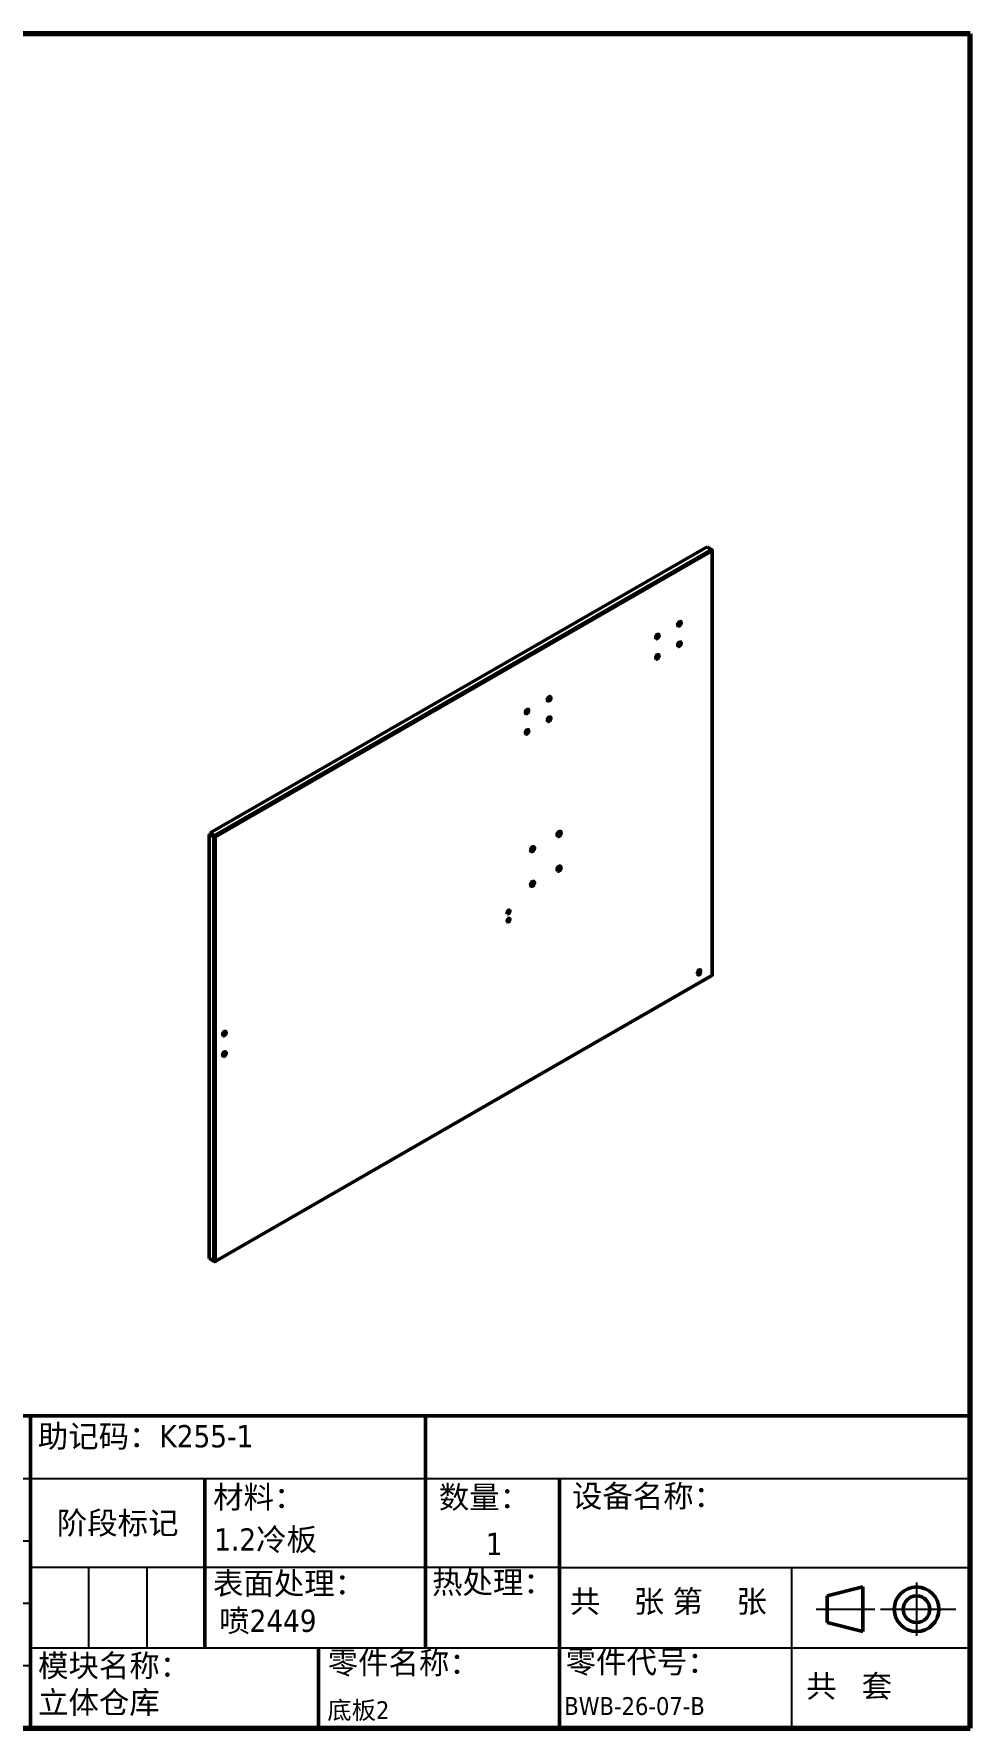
# Model space of a CAD drawing. Header units: millimetres. Extents: x 143 to 4100, y 143 to 2857.
# Drawn here: x 2601 to 4100, y 143 to 2857 of the extents above; entities that cross this region are included whole.
import ezdxf
from ezdxf.enums import TextEntityAlignment as Align

# ---------------------------------------------------------------- set-up
doc = ezdxf.new("R2010")
doc.units = ezdxf.units.MM
doc.header["$LTSCALE"] = 14.285714
for name, color, linetype, lineweight in [('可见 (ISO)', 7, 'Continuous', 50), ('可见窄的 (ISO)', 7, 'Continuous', 35), ('图框 (ISO)', 7, 'Continuous', 70), ('标题 (ISO)', 7, 'Continuous', 50), ('符号 (ISO)', 7, 'Continuous', 25)]:
    doc.layers.add(name, color=color, linetype=linetype, lineweight=lineweight)
doc.styles.add('文本样式19', font='tahoma.ttf')
doc.styles.add('文本样式91', font='tahoma.ttf')
doc.styles.add('注释文本 (ISO)', font='tahoma.ttf')

# ---------------------------------------------------------------- blocks, each defined once
blk = doc.blocks.new('图框 A3-A4')
at = {"layer": '图框 (ISO)'}
for p, q in [((287, 200), (10, 200)), ((10, 200), (10, 10)), ((287, 10), (287, 200)), ((10, 10), (287, 10))]:
    blk.add_line(p, q, dxfattribs=at)
blk = doc.blocks.new('标题栏 GB1')
at = {"layer": '标题 (ISO)'}
for p, q in [((194.57, 65.23), (194.57, 72.23)), ((194.57, 72.23), (378.57, 72.23)), ((206.57, 65.23), (206.57, 72.23)), ((222.57, 65.23), (222.57, 72.23)), ((234.57, 65.23), (234.57, 72.23)), ((250.57, 65.23), (250.57, 72.23)), ((262.57, 65.23), (262.57, 72.23)), ((273.31, 65.23), (273.31, 72.23)), ((317.57, 65.23), (317.57, 72.23)), ((378.57, 72.23), (378.57, 65.23)), ((194.57, 37.23), (194.57, 65.23)), ((206.57, 37.23), (206.57, 65.23)), ((222.57, 44.23), (222.57, 65.23)), ((234.57, 37.23), (234.57, 65.23)), ((250.57, 37.23), (250.57, 65.23)), ((262.57, 37.23), (262.57, 65.23)), ((273.31, 65.23), (273.31, 37.23)), ((317.57, 55.23), (317.57, 65.23)), ((378.57, 65.23), (378.57, 37.23)), ((317.57, 55.23), (317.57, 46.23)), ((366.57, 53.06), (362.57, 52.06)), ((362.57, 52.06), (362.57, 49.06)), ((366.57, 48.06), (366.57, 53.06)), ((362.57, 49.06), (366.57, 48.06)), ((305.57, 46.23), (305.57, 37.23)), ((222.57, 44.23), (222.57, 37.23)), ((378.57, 37.23), (194.57, 37.23))]:
    blk.add_line(p, q, dxfattribs=at)
at = {"layer": '标题 (ISO)', "lineweight": 25}
for p, q in [((194.57, 65.23), (273.31, 65.23)), ((273.31, 65.23), (378.57, 65.23)), ((194.57, 58.23), (273.31, 58.23)), ((332.57, 55.23), (273.31, 55.23)), ((279.81, 55.23), (279.81, 46.23)), ((286.31, 55.23), (286.31, 46.23)), ((332.57, 55.23), (378.57, 55.23)), ((358.57, 55.23), (358.57, 46.23)), ((372.58, 53.56), (372.58, 47.56)), ((194.57, 51.23), (273.31, 51.23)), ((361.32, 50.56), (367.88, 50.56)), ((368.55, 50.56), (370.07, 50.56)), ((370.07, 50.56), (376.97, 50.56)), ((273.31, 46.23), (378.57, 46.23)), ((358.57, 46.23), (358.57, 37.23)), ((194.57, 44.23), (273.31, 44.23))]:
    blk.add_line(p, q, dxfattribs=at)
at = {"layer": '标题 (ISO)', "lineweight": 50}
for p, q in [((292.81, 65.23), (292.81, 46.23)), ((332.57, 65.23), (332.57, 37.23))]:
    blk.add_line(p, q, dxfattribs=at)
at = {"layer": '标题 (ISO)'}
for radius in [2.5, 1.5]:
    blk.add_circle((372.57, 50.56), radius, dxfattribs=at)
at = {"layer": '标题 (ISO)', "style": '注释文本 (ISO)'}
blk.add_text('阶段标记', height=2.5, dxfattribs=at).set_placement((283.06, 60.23), align=Align.MIDDLE_CENTER)
at = {"layer": '标题 (ISO)', "char_height": 2.5, "style": '注释文本 (ISO)'}
for s, insert, attachment_point in [('\\fTahoma|b0|i0;设计', (195.38, 70.83), 1), ('\\fTahoma|b0|i0;标准化', (234.57, 71.28), 1), ('助记码：K255-1', (274.11, 71.21), 1), ('\\fTahoma|b0|i0;绘图', (195.35, 64.28), 1), ('\\fTahoma|b0|i0;材料：', (293.76, 64.39), 1), ('\\fTahoma|b0|i0;数量：', (319.04, 64.37), 1), ('\\fTahoma|b0|i0;设备名称：', (333.96, 64.5), 1), ('\\fTahoma|b0|i0;审核', (195.48, 57.07), 1), ('\\fTahoma|b0|i0;热处理：', (318.29, 54.82), 1), ('\\fTahoma|b0|i0;零件名称：', (306.59, 45.8), 1), ('\\fTahoma|b0|i0;零件代号：', (333.25, 45.9), 1), ('\\fTahoma|b0|i0;批准', (242.57, 40.73), 5)]:
    blk.add_mtext(s, dxfattribs=dict(at, insert=insert, attachment_point=attachment_point))
at = {"layer": '标题 (ISO)', "char_height": 2.5, "attachment_point": 1, "style": '注释文本 (ISO)'}
for s, insert, width in [('\\fTahoma|b0|i0;表面处理：', (293.74, 54.71), 17.19), ('共    张 第    张', (333.72, 52.69), 27.2374), ('\\fTahoma|b0|i0;工艺', (195.45, 42.85), 6.876), ('\\fTahoma|b0|i0;  共   套', (358.32, 43.18), 17.7919)]:
    blk.add_mtext(s, dxfattribs=dict(at, insert=insert, width=width))
at = {"layer": '标题 (ISO)', "insert": (274.14, 45.48), "char_height": 2.5, "attachment_point": 1, "line_spacing_factor": 0.987884, "style": '注释文本 (ISO)'}
blk.add_mtext('模块名称：\\P立体仓库', dxfattribs=at)
at = {"layer": '标题 (ISO)'}
for tag, p, height, style in [('材料_001', (293.88, 57.13), 2.5, '注释文本 (ISO)'), ('零件代号_001', (306.55, 38.24), 2, '文本样式91'), ('描述_001', (333.1, 38.7), 2, '文本样式91')]:
    blk.add_attdef(tag, p, '', height=height, dxfattribs=dict(at, style=style))
at = {"layer": '标题 (ISO)', "style": '文本样式91'}
blk.add_attdef('热处理', text='', height=2, dxfattribs=at).set_placement((318.2, 50.63), align=Align.TOP_LEFT)
at = {"layer": '标题 (ISO)', "style": '文本样式19'}
for tag, p in [('工程核准人', (256.57, 40.73)), ('工程批准日期', (267.94, 40.73))]:
    blk.add_attdef(tag, text='', height=1, dxfattribs=at).set_placement(p, align=Align.MIDDLE_CENTER)

msp = doc.modelspace()

# ---------------------------------------------------------------- linework, layer by layer
at = {"layer": '可见 (ISO)'}
for p, q in [((2883.4568, 1577.0702), (3678.9177, 2035.1456)), ((3678.9177, 2035.1456), (3685.7059, 2031.2365)), ((3687.4029, 1349.5695), (3687.4029, 2028.2971)), ((2882.8568, 1575.0499), (2882.0083, 1574.5612)), ((2882.0083, 1574.5612), (2888.7965, 1570.6522)), ((2882.0083, 895.2589), (2882.0083, 1574.5612)), ((2889.6451, 1571.1408), (2882.8568, 1575.0499)), ((2890.2451, 1573.1611), (2883.4568, 1577.0702)), ((2883.4568, 1576.0891), (2883.4568, 1577.0702)), ((2890.2451, 1572.18), (2883.4568, 1576.0891)), ((2889.6451, 1571.1408), (2888.7965, 1570.6522)), ((2889.6451, 1570.8535), (2888.7965, 1570.3648)), ((2888.7965, 1570.6522), (2888.7965, 1570.3648)), ((2889.6451, 1570.8535), (2889.6451, 1571.1408)), ((2890.4936, 1573.3042), (2890.2451, 1573.1611)), ((2890.2451, 1572.18), (2890.2451, 1573.1611)), ((2890.4936, 1572.3232), (2890.2451, 1572.18)), ((2890.4936, 1572.3232), (2890.4936, 1573.3042)), ((2891.3421, 1570.8535), (2892.1907, 1570.3648)), ((2891.6913, 890.5347), (3686.9036, 1348.467)), ((3663.8916, 1351.2366), (3663.8916, 1353.6893)), ((3667.6393, 1354.372), (3667.6393, 1356.8247)), ((3668.4878, 1356.336), (3668.4878, 1353.8834)), ((2888.7965, 891.3499), (2882.0083, 895.2589)), ((2883.4568, 894.4248), (2883.4568, 894.4183)), ((2883.4568, 894.4183), (2890.2451, 890.5092)), ((2888.7965, 891.6372), (2888.7965, 891.3499)), ((2889.0645, 891.5041), (2888.7965, 891.3499)), ((2890.2451, 891.2398), (2890.2451, 890.5092)), ((2890.2451, 890.5092), (2890.4936, 890.6524)), ((2890.4936, 891.2324), (2890.4936, 890.6524))]:
    msp.add_line(p, q, dxfattribs=at)
for centre, major_axis, ratio, start_param, end_param in [((3685.7059, 2029.2744), (1.1977, -2.0798), 0.578093116, 0.787331872, 2.358128199), ((3633.875, 1912.5255), (-1.9961, -3.4663), 0.578093116, 0.213337611, 2.928255042), ((3598.5196, 1892.1657), (-1.9961, -3.4663), 0.578093116, 0.213337611, 2.928255042), ((3633.875, 1879.8236), (-1.9961, -3.4663), 0.578093116, 0.213337611, 2.928255042), ((3598.5196, 1859.4638), (-1.9961, -3.4663), 0.578093116, 0.213337611, 2.928255042), ((3425.2785, 1792.4027), (-1.9961, -3.4663), 0.578093116, 0.213337611, 2.928255042), ((3389.9231, 1772.043), (-1.9961, -3.4663), 0.578093116, 0.213337611, 2.928255042), ((3389.9231, 1739.3411), (-1.9961, -3.4663), 0.578093116, 0.213337611, 2.928255042), ((3425.2785, 1759.7009), (-1.9961, -3.4663), 0.578093116, 0.213337611, 2.928255042), ((3441.1884, 1575.9216), (-2.2456, -3.8996), 0.578093116, 0.189327282, 2.952265372), ((2890.4936, 1571.3421), (2.4, 0), 0.575861701, 3.926990817, 5.497787144), ((2890.4936, 1571.3421), (-1.2, 0), 0.575861701, 0.785398163, 2.35619449), ((2890.4936, 1571.3421), (-1.1977, 2.0798), 0.578093116, 3.928924525, 5.499720852), ((2890.4936, 1571.3421), (-0.5988, 1.0399), 0.578093116, 3.928924525, 5.499720852), ((3398.762, 1551.4899), (-2.2456, -3.8996), 0.578093116, 0.189327282, 2.952265372), ((3441.1884, 1520.3284), (-2.2456, -3.8996), 0.578093116, 0.189327282, 2.952265372), ((3398.762, 1495.8967), (-2.2456, -3.8996), 0.578093116, 0.189327282, 2.952265372), ((3360.2246, 1450.8132), (-1.6219, -2.8164), 0.578093116, 0.263625165, 2.877967488), ((3360.2246, 1437.7325), (-1.6219, -2.8164), 0.578093116, 0.263625165, 2.877967488), ((3666.1897, 1355.0126), (1.6219, 2.8164), 0.578093116, 5.495853435, 8.637446089), ((3665.3412, 1355.5013), (1.6219, 2.8164), 0.578093116, 5.495853435, 6.019560142), ((3666.1897, 1352.56), (-1.6219, -2.8164), 0.578093116, 5.495853435, 8.637446089), ((3665.3412, 1353.0486), (-1.6219, -2.8164), 0.578093116, 0.263625165, 2.354260782), ((3685.7059, 1350.5468), (1.1977, -2.0798), 0.578093116, 0, 0.787331872), ((2905.555, 1256.0252), (-1.9961, -3.4663), 0.578093116, 0.213337611, 2.928255042), ((2905.555, 1223.3233), (-1.9961, -3.4663), 0.578093116, 0.213337611, 2.928255042), ((2890.4936, 892.6145), (-2.4, 0), 0.575861701, 0.785398163, 2.35619449), ((2890.4936, 892.6145), (1.1977, -2.0798), 0.578093116, 5.499720852, 7.070517179)]:
    msp.add_ellipse(centre, major_axis=major_axis, ratio=ratio, start_param=start_param, end_param=end_param, dxfattribs=at)
for centre, major_axis in [((3634.7235, 1912.0368), (-1.9961, -3.4663)), ((3599.3682, 1891.6771), (-1.9961, -3.4663)), ((3634.7235, 1879.335), (-1.9961, -3.4663)), ((3599.3682, 1858.9752), (-1.9961, -3.4663)), ((3426.127, 1791.9141), (-1.9961, -3.4663)), ((3390.7716, 1771.5543), (-1.9961, -3.4663)), ((3390.7716, 1738.8524), (-1.9961, -3.4663)), ((3426.127, 1759.2122), (-1.9961, -3.4663)), ((3442.0369, 1575.433), (-2.2456, -3.8996)), ((3399.6105, 1551.0013), (-2.2456, -3.8996)), ((3442.0369, 1519.8398), (-2.2456, -3.8996)), ((3399.6105, 1495.4081), (-2.2456, -3.8996)), ((3361.0732, 1450.3246), (-1.6219, -2.8164)), ((3361.0732, 1437.2438), (-1.6219, -2.8164)), ((2906.4035, 1255.5366), (-1.9961, -3.4663)), ((2906.4035, 1222.8347), (-1.9961, -3.4663))]:
    msp.add_ellipse(centre, major_axis=major_axis, ratio=0.578093116, dxfattribs=at)
at = {"layer": '可见窄的 (ISO)'}
for p, q in [((2890.4936, 1573.3042), (3685.7059, 2031.2365)), ((3687.4029, 2028.2971), (2892.1907, 1570.3648)), ((2888.7965, 891.6372), (2888.7965, 1570.3648)), ((2892.1907, 1570.3648), (2892.1907, 891.6372)), ((2892.1907, 891.6372), (3687.4029, 1349.5695)), ((3668.4878, 1356.336), (3667.6393, 1356.8247)), ((3668.4878, 1353.8834), (3667.6393, 1354.372))]:
    msp.add_line(p, q, dxfattribs=at)

# ---------------------------------------------------------------- block references
at = {"xscale": 14.28571428571428, "yscale": 14.28571428571428, "zscale": 14.28571428571428}
msp.add_blockref('图框 A3-A4', (0, 0), dxfattribs=at)
msp.add_blockref('标题栏 GB1', (-1308.1591, -388.9315), dxfattribs=at).add_auto_attribs({'零件代号_001': '底板2', '描述_001': 'BWB-26-07-B', '材料_001': '1.2冷板'})

# ---------------------------------------------------------------- texts
at = {"layer": '符号 (ISO)', "insert": (3324.8196, 455.7257), "char_height": 35.71429, "attachment_point": 1, "style": '注释文本 (ISO)'}
msp.add_mtext('{1}', dxfattribs=at)
at = {"layer": '符号 (ISO)', "insert": (2897.9641, 332.7772), "char_height": 35.71429, "width": 228.571429, "attachment_point": 1, "style": '注释文本 (ISO)'}
msp.add_mtext('{喷2449}', dxfattribs=at)

doc.saveas('drawing.dxf')
